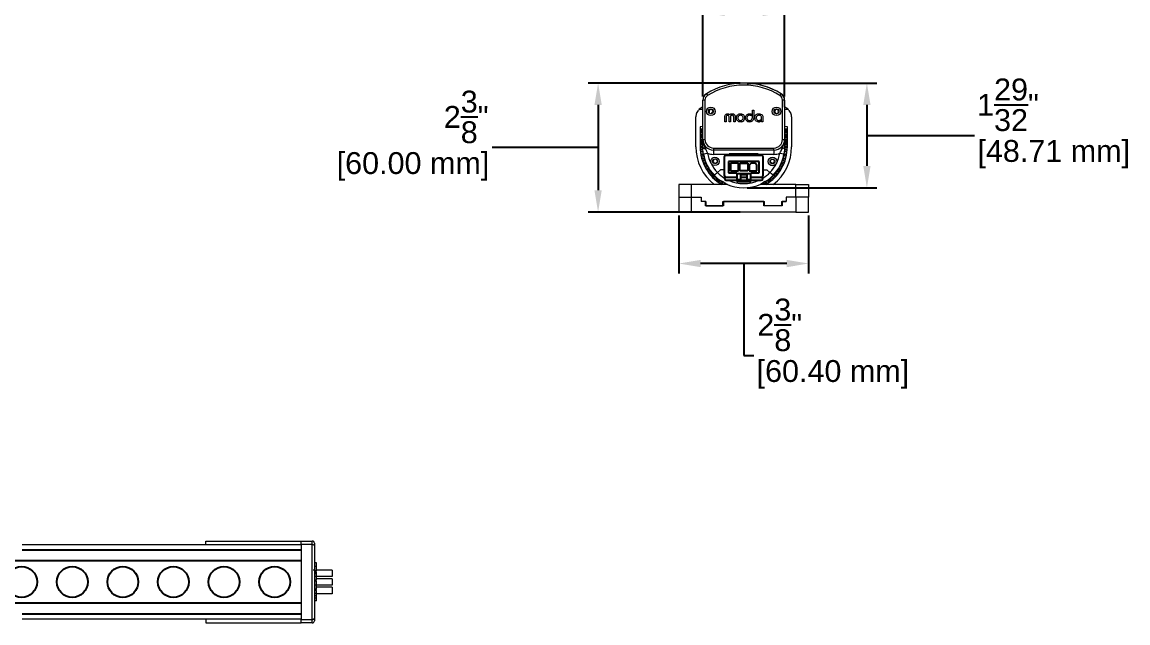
# Model space of a CAD drawing. Header units: inches. Extents: x 0 to 60, y -9.1 to 13.3.
# Drawn here: x 39.79 to 60.03, y -8.7 to 2.29 of the extents above; entities that cross this region are included whole.
import ezdxf

# ---------------------------------------------------------------- set-up
doc = ezdxf.new("R2010")
doc.units = ezdxf.units.IN
doc.header["$MEASUREMENT"] = 0
doc.layers.add('Dim', color=1, linetype='Continuous', lineweight=25)
doc.layers.add('轮廓线层', color=7, linetype='Continuous', lineweight=25)
doc.layers.add('MCG', color=7, linetype='Continuous')
doc.styles.get("Standard").update_dxf_attribs({"font": 'Arial.ttf'})
doc.dimstyles.new('.1 DIM', dxfattribs={"dimscale": 0, "dimtxt": 0.4, "dimasz": 0.4, "dimexe": 0.18, "dimexo": 0.0625, "dimgap": 0.09, "dimtad": 0, "dimtih": 1, "dimtoh": 1, "dimdec": 5, "dimzin": 0, "dimdsep": 46, "dimlunit": 4, "dimtxsty": 'Standard', "dimcen": 0.09, "dimadec": 0, "dimazin": 0, "dimtfac": 1, "dimtdec": 5, "dimtofl": 0, "dimtmove": 0, "dimatfit": 3, "dimfxl": 1, "dimtolj": 1, "dimtzin": 0, "dimarcsym": 0})

# ---------------------------------------------------------------- blocks, each defined once
blk = doc.blocks.new('*D36')
at = {"layer": 'Defpoints', "color": 0, "transparency": 16777216}
for p in [(52.253, 2.47), (52.253, 0.866), (53.75, 0.866)]:
    blk.add_point(p, dxfattribs=at)
at = {"layer": 'Dim', "color": 0, "lineweight": -2, "transparency": 16777216}
for p, q in [((53.001, 2.47), (52.977, 4.824)), ((52.977, 4.824), (53.157, 4.824)), ((52.253, 0.929), (52.253, 2.65)), ((53.75, 0.929), (53.75, 2.65)), ((53.35, 2.47), (52.653, 2.47))]:
    blk.add_line(p, q, dxfattribs=at)
at = {"layer": 'Dim', "color": 0, "transparency": 16777216}
for points in [[(52.653, 2.537), (52.653, 2.404), (52.253, 2.47)], [(53.35, 2.537), (53.35, 2.404), (53.75, 2.47)]]:
    blk.add_solid(points, dxfattribs=at)
at = {"layer": 'Dim', "color": 0, "transparency": 16777216, "char_height": 0.4, "attachment_point": 5}
for s, insert in [('\\A1;1{\\H1x;\\S1/2;}"', (53.61, 5.38)), ('\\A1;[38.02 mm]', (54.606, 4.48))]:
    blk.add_mtext(s, dxfattribs=dict(at, insert=insert))
blk = doc.blocks.new('*D37')
at = {"layer": 'Defpoints', "color": 0, "transparency": 16777216}
for p in [(53.001, 1.178), (50.335, -1.184), (53.001, -1.184)]:
    blk.add_point(p, dxfattribs=at)
at = {"layer": 'Dim', "color": 0, "lineweight": -2, "transparency": 16777216}
for p, q in [((52.939, 1.178), (50.155, 1.178)), ((50.335, 0.778), (50.335, -0.784)), ((48.575, -0.003), (48.395, -0.003)), ((50.335, -0.003), (48.575, -0.003)), ((52.938, -1.184), (50.155, -1.184))]:
    blk.add_line(p, q, dxfattribs=at)
at = {"layer": 'Dim', "color": 0, "transparency": 16777216}
for points in [[(50.268, 0.778), (50.402, 0.778), (50.335, 1.178)], [(50.268, -0.784), (50.402, -0.784), (50.335, -1.184)]]:
    blk.add_solid(points, dxfattribs=at)
at = {"layer": 'Dim', "color": 0, "transparency": 16777216, "char_height": 0.4, "attachment_point": 5}
for s, insert in [('\\A1;2{\\H1x;\\S3/8;}"', (47.92, 0.558)), ('\\A1;[60.00 mm]', (46.946, -0.347))]:
    blk.add_mtext(s, dxfattribs=dict(at, insert=insert))
blk = doc.blocks.new('*D38')
at = {"layer": 'Defpoints', "color": 0, "transparency": 16777216}
for p in [(53.001, 1.178), (53.001, -0.74), (55.256, -0.74)]:
    blk.add_point(p, dxfattribs=at)
at = {"layer": 'Dim', "color": 0, "lineweight": -2, "transparency": 16777216}
for p, q in [((53.064, 1.178), (55.436, 1.178)), ((55.256, 0.778), (55.256, -0.34)), ((55.256, 0.219), (57.048, 0.219)), ((57.048, 0.219), (57.228, 0.219)), ((53.064, -0.74), (55.436, -0.74))]:
    blk.add_line(p, q, dxfattribs=at)
at = {"layer": 'Dim', "color": 0, "transparency": 16777216}
for points in [[(55.19, 0.778), (55.323, 0.778), (55.256, 1.178)], [(55.19, -0.34), (55.323, -0.34), (55.256, -0.74)]]:
    blk.add_solid(points, dxfattribs=at)
at = {"layer": 'Dim', "color": 0, "transparency": 16777216, "char_height": 0.4, "attachment_point": 5}
for s, insert in [('\\A1;1{\\H1x;\\S29/32;}"', (57.839, 0.78)), ('\\A1;[48.71 mm]', (58.677, -0.125))]:
    blk.add_mtext(s, dxfattribs=dict(at, insert=insert))
blk = doc.blocks.new('*D39')
at = {"layer": 'Defpoints', "color": 0, "transparency": 16777216}
for p in [(51.812, -1.184), (54.19, -1.184), (51.812, -2.124)]:
    blk.add_point(p, dxfattribs=at)
at = {"layer": 'Dim', "color": 0, "lineweight": -2, "transparency": 16777216}
for p, q in [((51.812, -1.247), (51.812, -2.304)), ((54.19, -1.247), (54.19, -2.304)), ((53.79, -2.124), (52.212, -2.124)), ((53.001, -2.124), (53.005, -3.807)), ((53.005, -3.807), (53.185, -3.807))]:
    blk.add_line(p, q, dxfattribs=at)
at = {"layer": 'Dim', "color": 0, "transparency": 16777216}
for points in [[(52.212, -2.058), (52.212, -2.191), (51.812, -2.124)], [(53.79, -2.058), (53.79, -2.191), (54.19, -2.124)]]:
    blk.add_solid(points, dxfattribs=at)
at = {"layer": 'Dim', "color": 0, "transparency": 16777216, "char_height": 0.4, "attachment_point": 5}
for s, insert in [('\\A1;2{\\H1x;\\S3/8;}"', (53.66, -3.246)), ('\\A1;[60.40 mm]', (54.634, -4.151))]:
    blk.add_mtext(s, dxfattribs=dict(at, insert=insert))

msp = doc.modelspace()

# ---------------------------------------------------------------- linework, layer by layer
at = {"color": 7, "linetype": 'Continuous', "lineweight": 15}
for p, q in [((52.291492, 0.866104), (52.252508, 0.866104)), ((52.252508, 0.145098), (52.252508, 0.866104)), ((52.291492, 0.866104), (52.291492, 0.145098)), ((52.316606, 0.981788), (52.337276, 0.948735)), ((53.685388, 0.981788), (53.664717, 0.948735)), ((53.710501, 0.145098), (53.710501, 0.866104)), ((53.749485, 0.866104), (53.710501, 0.866104)), ((53.749485, 0.866104), (53.749485, 0.145098)), ((53.749537, 0.733704), (53.749537, 0.866104)), ((52.13953, 0.619775), (52.1727, 0.677227)), ((52.186812, 0.696718), (52.252508, 0.696718)), ((52.408443, 0.618186), (52.408443, 0.6156)), ((53.158983, 0.679573), (53.184374, 0.679573)), ((53.158983, 0.550063), (53.158983, 0.679573)), ((53.184374, 0.679573), (53.184374, 0.537235)), ((53.59355, 0.618186), (53.59355, 0.6156)), ((53.601416, 0.614909), (53.59355, 0.615609)), ((53.749485, 0.696718), (53.815181, 0.696718)), ((53.829294, 0.677227), (53.862463, 0.619775)), ((52.123862, 0.01277), (52.123862, 0.5613)), ((52.65399, 0.466617), (52.65399, 0.567342)), ((52.679381, 0.466617), (52.65399, 0.466617)), ((52.679381, 0.553589), (52.679381, 0.466617)), ((52.732983, 0.466617), (52.732983, 0.555396)), ((52.758374, 0.466617), (52.732983, 0.466617)), ((52.758374, 0.55716), (52.758374, 0.466617)), ((52.817619, 0.466617), (52.817619, 0.55716)), ((52.84301, 0.466617), (52.817619, 0.466617)), ((52.84301, 0.567342), (52.84301, 0.466617)), ((53.14836, 0.605076), (53.14836, 0.574836)), ((53.317632, 0.512461), (53.317632, 0.478872)), ((53.328255, 0.466617), (53.328255, 0.549401)), ((53.353646, 0.466617), (53.328255, 0.466617)), ((53.353646, 0.549005), (53.353646, 0.466617)), ((53.878131, 0.5613), (53.878131, 0.01277)), ((52.252508, 0.382175), (52.201829, 0.375504)), ((52.201829, 0.375504), (52.201829, 0.01277)), ((52.201829, 0.340227), (52.252508, 0.340227)), ((52.201829, 0.314894), (52.252508, 0.314894)), ((52.252508, 0.291504), (52.201829, 0.291504)), ((52.252508, 0.266171), (52.201829, 0.266171)), ((52.201829, 0.242768), (52.252508, 0.242768)), ((52.201829, 0.217435), (52.252508, 0.217435)), ((53.800164, 0.375504), (53.749485, 0.382175)), ((53.749485, 0.340227), (53.800164, 0.340227)), ((53.749485, 0.314894), (53.800164, 0.314894)), ((53.800164, 0.291504), (53.749485, 0.291504)), ((53.800164, 0.266171), (53.749485, 0.266171)), ((53.749485, 0.242768), (53.800164, 0.242768)), ((53.749485, 0.217435), (53.800164, 0.217435)), ((53.800164, 0.01277), (53.800164, 0.375504)), ((52.252508, 0.194044), (52.201829, 0.194044)), ((52.252508, 0.168711), (52.201829, 0.168711)), ((52.201829, 0.145308), (52.252508, 0.145308)), ((52.201829, 0.119975), (52.252508, 0.119975)), ((52.252508, 0.096585), (52.201829, 0.096585)), ((52.252508, 0.071252), (52.201829, 0.071252)), ((52.252508, 0.049804), (52.201829, 0.049804)), ((52.201915, 0.024471), (52.252508, 0.024471)), ((52.252934, 0.001068), (52.201915, 0.001068)), ((52.252508, 0.145098), (52.291492, 0.145098)), ((52.252508, 0.008871), (52.252508, 0.072139)), ((53.710501, 0.145098), (53.749485, 0.145098)), ((53.800078, 0.001068), (53.749211, 0.001068)), ((53.800164, 0.194044), (53.749485, 0.194044)), ((53.800164, 0.168711), (53.749485, 0.168711)), ((53.749485, 0.145308), (53.800164, 0.145308)), ((53.749485, 0.119975), (53.800164, 0.119975)), ((53.800164, 0.096585), (53.749485, 0.096585)), ((53.749485, 0.072139), (53.749485, 0.008871)), ((53.800164, 0.071252), (53.749485, 0.071252)), ((53.800164, 0.049804), (53.749485, 0.049804)), ((53.749485, 0.024471), (53.800078, 0.024471)), ((52.202688, -0.024265), (52.254315, -0.024265)), ((52.255609, -0.048008), (52.204684, -0.054713)), ((52.245879, -0.074841), (52.207224, -0.07993)), ((52.210279, -0.103133), (52.248933, -0.098044)), ((52.214352, -0.128148), (52.253045, -0.123054)), ((52.268527, -0.145154), (52.220304, -0.158075)), ((52.263774, -0.172654), (52.226114, -0.182745)), ((52.232172, -0.20535), (52.269831, -0.19526)), ((52.245879, -0.074841), (52.257067, -0.073368)), ((52.260344, -0.096541), (52.248933, -0.098044)), ((52.253045, -0.123054), (52.26397, -0.121616)), ((52.263557, -0.11926), (52.340374, -0.105913)), ((52.263774, -0.172654), (52.274164, -0.16987)), ((52.280107, -0.192506), (52.269831, -0.19526)), ((52.447427, -0.010837), (53.554566, -0.010837)), ((52.447427, -0.010837), (52.447427, -0.049821)), ((53.554566, -0.049821), (52.447427, -0.049821)), ((52.447427, -0.049821), (52.447427, -0.127788)), ((52.733958, -0.127788), (52.447427, -0.127788)), ((53.307019, -0.141433), (52.694974, -0.141433)), ((53.268035, -0.116093), (52.733958, -0.116093)), ((52.733958, -0.116093), (52.733958, -0.127788)), ((52.733958, -0.127788), (52.733958, -0.133636)), ((52.737856, -0.129738), (52.733958, -0.133636)), ((52.733958, -0.133636), (52.733958, -0.141433)), ((52.846578, -0.133636), (52.733958, -0.133636)), ((52.737856, -0.129738), (52.842679, -0.129738)), ((52.741755, -0.129738), (52.741755, -0.127788)), ((52.75345, -0.127788), (52.741755, -0.127788)), ((52.75345, -0.127788), (52.75345, -0.116093)), ((53.248544, -0.127788), (52.75345, -0.127788)), ((52.846578, -0.133636), (52.842679, -0.129738)), ((52.846578, -0.133636), (52.846578, -0.141433)), ((52.896644, -0.133636), (52.896644, -0.141433)), ((52.900542, -0.129738), (53.101451, -0.129738)), ((53.10535, -0.141433), (53.10535, -0.133636)), ((53.155416, -0.133636), (53.159314, -0.129738)), ((53.155416, -0.133636), (53.155416, -0.141433)), ((53.179239, -0.133636), (53.155416, -0.133636)), ((53.159314, -0.129738), (53.175341, -0.129738)), ((53.179239, -0.133636), (53.175341, -0.129738)), ((53.175341, -0.129738), (53.182668, -0.129738)), ((53.179239, -0.133636), (53.179239, -0.141433)), ((53.180356, -0.133636), (53.179239, -0.133636)), ((53.180356, -0.133636), (53.182668, -0.129738)), ((53.180356, -0.133636), (53.180356, -0.141433)), ((53.242053, -0.133636), (53.180356, -0.133636)), ((53.182668, -0.129738), (53.244364, -0.129738)), ((53.242053, -0.133636), (53.244364, -0.129738)), ((53.268035, -0.133636), (53.242053, -0.133636)), ((53.242053, -0.133636), (53.242053, -0.141433)), ((53.244364, -0.129738), (53.264137, -0.129738)), ((53.248544, -0.127788), (53.248544, -0.116093)), ((53.260239, -0.127788), (53.248544, -0.127788)), ((53.260239, -0.127788), (53.260239, -0.129738)), ((53.268035, -0.133636), (53.264137, -0.129738)), ((53.268035, -0.127788), (53.268035, -0.116093)), ((53.554566, -0.127788), (53.268035, -0.127788)), ((53.268035, -0.127788), (53.268035, -0.133636)), ((53.268035, -0.133636), (53.268035, -0.141433)), ((53.554566, -0.049821), (53.554566, -0.010837)), ((53.554566, -0.049821), (53.554566, -0.127788)), ((53.66162, -0.105913), (53.738436, -0.11926)), ((53.732162, -0.19526), (53.721886, -0.192506)), ((53.72783, -0.16987), (53.738219, -0.172654)), ((53.732162, -0.19526), (53.769822, -0.20535)), ((53.781689, -0.158075), (53.733466, -0.145154)), ((53.738023, -0.121616), (53.748948, -0.123054)), ((53.775879, -0.182745), (53.738219, -0.172654)), ((53.75306, -0.098044), (53.741208, -0.096483)), ((53.744034, -0.073251), (53.756115, -0.074841)), ((53.79731, -0.054713), (53.747094, -0.048102)), ((53.748323, -0.024265), (53.799305, -0.024265)), ((53.748948, -0.123054), (53.787642, -0.128148)), ((53.75306, -0.098044), (53.791715, -0.103133)), ((53.794769, -0.07993), (53.756115, -0.074841)), ((52.239475, -0.22962), (52.277173, -0.219519)), ((52.294953, -0.239597), (52.249283, -0.258514)), ((52.294284, -0.267295), (52.258264, -0.282215)), ((52.267219, -0.303836), (52.30324, -0.288916)), ((52.277173, -0.219519), (52.287338, -0.216796)), ((52.277628, -0.326945), (52.313685, -0.31201)), ((52.333527, -0.32983), (52.291124, -0.354312)), ((52.294284, -0.267295), (52.303772, -0.263365)), ((52.336886, -0.357143), (52.303121, -0.376637)), ((52.312624, -0.285029), (52.30324, -0.288916)), ((52.313685, -0.31201), (52.322968, -0.308165)), ((52.314822, -0.396905), (52.348587, -0.377411)), ((52.328158, -0.418457), (52.361957, -0.398944)), ((52.336886, -0.357143), (52.345379, -0.352239)), ((52.356989, -0.37256), (52.348587, -0.377411)), ((52.361957, -0.398944), (52.370272, -0.394143)), ((52.511742, -0.23013), (52.511234, -0.230424)), ((52.511234, -0.272591), (52.515119, -0.274834)), ((53.486116, -0.275272), (53.49076, -0.272591)), ((53.631722, -0.394143), (53.640036, -0.398944)), ((53.640036, -0.398944), (53.673835, -0.418457)), ((53.653406, -0.377411), (53.645004, -0.37256)), ((53.653406, -0.377411), (53.687171, -0.396905)), ((53.656614, -0.352239), (53.665108, -0.357143)), ((53.698872, -0.376637), (53.665108, -0.357143)), ((53.71087, -0.354312), (53.668467, -0.32983)), ((53.679025, -0.308165), (53.688308, -0.31201)), ((53.688308, -0.31201), (53.724365, -0.326945)), ((53.698754, -0.288916), (53.68937, -0.285029)), ((53.698221, -0.263365), (53.707709, -0.267295)), ((53.698754, -0.288916), (53.734774, -0.303836)), ((53.75271, -0.258514), (53.707041, -0.239597)), ((53.74373, -0.282215), (53.707709, -0.267295)), ((53.714656, -0.216796), (53.72482, -0.219519)), ((53.72482, -0.219519), (53.762518, -0.22962)), ((52.383607, -0.414289), (52.34511, -0.443828)), ((52.390851, -0.440663), (52.359919, -0.464397)), ((52.374166, -0.482964), (52.405097, -0.459229)), ((52.390201, -0.502591), (52.421164, -0.478833)), ((52.390851, -0.440663), (52.398291, -0.434953)), ((52.412461, -0.453579), (52.405097, -0.459229)), ((52.444347, -0.491505), (52.41032, -0.525532)), ((52.421164, -0.478833), (52.428454, -0.473239)), ((52.455255, -0.516423), (52.427686, -0.543992)), ((52.444235, -0.56054), (52.471803, -0.532972)), ((52.455255, -0.516423), (52.461611, -0.510068)), ((52.462694, -0.577907), (52.490291, -0.55031)), ((52.478098, -0.526677), (52.471804, -0.532972)), ((52.514713, -0.560131), (52.485636, -0.598026)), ((52.490291, -0.55031), (52.496529, -0.544073)), ((52.528998, -0.58313), (52.505263, -0.614061)), ((52.576074, -0.411413), (52.520093, -0.458387)), ((52.576074, -0.411413), (52.520093, -0.458387)), ((52.52383, -0.628308), (52.547564, -0.597376)), ((52.528998, -0.58313), (52.53426, -0.576271)), ((52.552782, -0.590577), (52.547564, -0.597376)), ((52.562429, -0.597671), (52.562429, -0.598037)), ((52.568157, -0.612153), (52.573333, -0.605408)), ((52.650143, -0.411413), (52.576074, -0.411413)), ((53.351851, -0.411413), (53.42592, -0.411413)), ((53.351851, -0.411413), (53.42592, -0.411413)), ((53.42592, -0.411413), (53.4819, -0.458387)), ((53.42592, -0.411413), (53.4819, -0.458387)), ((53.42866, -0.605408), (53.433836, -0.612153)), ((53.439564, -0.598086), (53.439564, -0.597671)), ((53.454429, -0.597376), (53.449212, -0.590577)), ((53.454429, -0.597376), (53.478163, -0.628308)), ((53.467733, -0.576271), (53.472996, -0.58313)), ((53.49673, -0.614061), (53.472996, -0.58313)), ((53.516358, -0.598026), (53.48728, -0.560131)), ((53.505464, -0.544073), (53.511702, -0.55031)), ((53.511702, -0.55031), (53.539299, -0.577907)), ((53.53019, -0.532972), (53.523895, -0.526677)), ((53.53019, -0.532972), (53.557759, -0.56054)), ((53.540382, -0.510068), (53.546738, -0.516423)), ((53.574307, -0.543992), (53.546738, -0.516423)), ((53.591674, -0.525532), (53.557646, -0.491505)), ((53.573539, -0.473239), (53.580829, -0.478833)), ((53.580829, -0.478833), (53.611792, -0.502591)), ((53.596896, -0.459229), (53.589533, -0.453579)), ((53.596896, -0.459229), (53.627827, -0.482964)), ((53.603703, -0.434953), (53.611143, -0.440663)), ((53.642074, -0.464397), (53.611143, -0.440663)), ((53.656883, -0.443828), (53.618386, -0.414289)), ((51.811992, -0.677427), (51.811992, -0.911146)), ((52.045894, -0.677427), (51.811992, -0.677427)), ((52.045894, -0.911146), (52.045894, -0.677427)), ((52.702283, -0.677427), (52.045894, -0.677427)), ((52.221321, -0.677243), (52.221321, -0.677427)), ((52.701861, -0.677243), (52.221321, -0.677243)), ((52.544399, -0.643116), (52.568157, -0.612153)), ((52.59353, -0.618914), (52.569769, -0.660069)), ((52.610816, -0.63964), (52.591322, -0.673405)), ((52.610816, -0.63964), (52.615001, -0.632391)), ((52.616129, -0.677243), (52.631084, -0.651341)), ((52.635259, -0.644108), (52.631084, -0.651341)), ((52.645381, -0.677243), (52.653429, -0.663304)), ((52.653429, -0.663304), (52.657569, -0.656134)), ((52.679355, -0.666967), (52.675098, -0.677243)), ((53.956099, -0.677427), (53.29971, -0.677427)), ((53.780672, -0.677243), (53.300132, -0.677243)), ((53.326895, -0.677243), (53.322622, -0.666926)), ((53.344383, -0.656062), (53.348564, -0.663304)), ((53.348564, -0.663304), (53.356612, -0.677243)), ((53.37091, -0.651341), (53.366687, -0.644027)), ((53.37091, -0.651341), (53.385864, -0.677243)), ((53.386956, -0.632329), (53.391177, -0.63964)), ((53.410671, -0.673405), (53.391177, -0.63964)), ((53.432224, -0.660069), (53.408469, -0.618923)), ((53.433836, -0.612153), (53.457595, -0.643116)), ((53.780672, -0.677243), (53.780672, -0.677427)), ((53.956099, -0.677427), (54.190002, -0.677427)), ((53.956099, -0.911146), (53.956099, -0.677427)), ((54.190002, -0.677427), (54.190002, -0.911146)), ((51.811992, -0.911146), (52.045894, -0.911146)), ((51.811992, -0.911146), (51.811992, -1.184032)), ((52.045894, -0.911146), (52.221321, -0.911146)), ((52.045894, -1.184032), (52.045894, -0.911146)), ((52.221321, -0.911146), (52.221321, -0.989113)), ((52.309035, -0.989113), (52.221321, -0.989113)), ((52.299289, -0.989113), (52.221321, -0.989113)), ((52.299289, -1.067081), (52.299289, -0.989113)), ((52.309035, -0.993969), (52.299289, -0.993969)), ((52.309035, -0.989113), (52.309035, -1.067081)), ((52.620905, -0.989113), (53.381088, -0.989113)), ((52.620905, -1.067081), (52.620905, -0.989113)), ((53.371342, -0.989113), (52.630651, -0.989113)), ((52.630651, -0.989113), (52.630651, -1.067081)), ((53.371342, -1.067081), (53.371342, -0.989113)), ((53.381088, -1.067081), (53.381088, -0.989113)), ((53.692959, -0.989113), (53.780672, -0.989113)), ((53.692959, -0.989113), (53.692959, -1.067081)), ((53.702705, -0.993969), (53.692959, -0.993969)), ((53.702705, -0.989113), (53.702705, -1.067081)), ((53.780672, -0.989113), (53.702705, -0.989113)), ((53.780672, -0.911146), (53.780672, -0.989113)), ((53.956099, -0.911146), (53.780672, -0.911146)), ((54.190002, -0.911146), (53.956099, -0.911146)), ((53.956099, -0.911146), (53.956099, -1.184032)), ((54.190002, -1.184032), (54.190002, -0.911146)), ((51.811992, -1.184032), (52.045894, -1.184032)), ((53.956099, -1.184032), (52.045894, -1.184032)), ((52.630651, -1.067081), (52.299289, -1.067081)), ((52.309035, -1.067081), (52.620905, -1.067081)), ((53.702705, -1.067081), (53.371342, -1.067081)), ((53.692959, -1.067081), (53.381088, -1.067081)), ((53.956099, -1.184032), (54.190002, -1.184032)), ((39.789797, -7.266979), (44.896124, -7.266979)), ((43.153549, -7.266979), (43.153549, -7.200706)), ((43.153549, -7.200706), (44.896124, -7.200706)), ((44.896124, -7.200706), (45.102738, -7.200706)), ((44.896124, -7.264804), (44.896124, -7.200706)), ((45.102738, -7.264804), (44.896124, -7.264804)), ((44.896124, -7.264804), (44.896124, -8.633586)), ((45.102738, -7.264804), (45.102738, -7.200706)), ((45.102738, -8.633586), (45.102738, -7.264804)), ((45.141722, -7.23969), (45.141722, -7.285474)), ((45.141722, -7.285474), (45.141722, -8.612916)), ((44.896124, -7.364438), (39.789797, -7.364438)), ((39.789797, -7.36446), (44.896124, -7.36446)), ((45.180706, -7.596545), (45.141722, -7.596545)), ((45.180706, -7.669588), (45.141722, -7.669588)), ((45.141722, -7.734784), (45.120394, -7.734784)), ((45.180706, -7.746069), (45.141722, -7.746069)), ((45.180706, -7.765817), (45.141722, -7.765817)), ((45.180706, -7.791208), (45.141722, -7.791208)), ((45.180706, -7.801831), (45.141722, -7.801831)), ((45.180706, -7.848646), (45.141722, -7.848646)), ((45.463338, -7.734784), (45.180706, -7.734784)), ((45.180706, -7.791208), (45.180706, -7.765817)), ((45.180706, -7.792784), (45.180706, -7.791208)), ((45.463338, -7.851735), (45.180706, -7.851735)), ((45.463338, -7.890719), (45.180706, -7.890719)), ((45.463338, -7.734784), (45.463338, -7.851735)), ((45.463338, -7.890719), (45.463338, -8.00767)), ((45.180706, -7.91534), (45.141722, -7.91534)), ((45.180706, -7.932268), (45.141722, -7.932268)), ((45.180706, -8.008792), (45.141722, -8.008792)), ((45.180706, -8.083951), (45.141722, -8.083951)), ((45.180706, -8.084612), (45.141722, -8.084612)), ((45.463338, -8.00767), (45.180706, -8.00767)), ((45.463338, -8.046654), (45.180706, -8.046654)), ((45.463338, -8.046654), (45.463338, -8.163605)), ((45.180706, -8.107182), (45.141722, -8.107182)), ((45.180706, -8.159374), (45.141722, -8.159374)), ((45.180706, -8.204469), (45.141722, -8.204469)), ((45.180706, -8.243304), (45.141722, -8.243304)), ((45.180706, -8.296202), (45.141722, -8.296202)), ((45.463338, -8.163605), (45.180706, -8.163605)), ((39.789797, -8.53393), (44.896124, -8.53393)), ((39.789797, -8.533951), (44.896124, -8.533951)), ((44.896124, -8.631411), (39.789797, -8.631411)), ((43.153549, -8.631411), (43.153549, -8.697683)), ((43.153549, -8.697683), (44.896124, -8.697683)), ((44.896124, -8.633586), (45.102738, -8.633586)), ((44.896124, -8.697683), (44.896124, -8.633586)), ((45.102738, -8.697683), (44.896124, -8.697683)), ((45.102738, -8.697683), (45.102738, -8.633586)), ((45.141722, -8.612916), (45.141722, -8.658699))]:
    msp.add_line(p, q, dxfattribs=at)
at = {"color": 8, "linetype": 'Continuous', "lineweight": 15}
for p, q in [((52.75345, -0.127788), (52.75345, -0.129738)), ((53.10535, -0.133636), (52.896644, -0.133636)), ((53.248544, -0.129738), (53.248544, -0.127788)), ((39.789797, -7.353961), (44.896124, -7.353961)), ((39.789797, -7.370611), (44.896124, -7.370611)), ((39.789797, -8.527778), (44.896124, -8.527778)), ((44.896124, -8.544428), (39.789797, -8.544428))]:
    msp.add_line(p, q, dxfattribs=at)
at = {"color": 7, "linetype": 'Continuous', "lineweight": 15, "flags": 128}
for points in [[(52.400629, 0.614909), (52.383499, 0.618322), (52.369705, 0.627307)], [(52.252508, 0.008871), (52.253341, 0.003266), (52.255821, -0.00222), (52.259896, -0.007468), (52.265479, -0.012368), (52.272449, -0.016814), (52.28066, -0.020712), (52.289934, -0.023977), (52.300074, -0.026541)], [(53.749485, 0.008871), (53.748652, 0.003266), (53.746172, -0.00222), (53.742097, -0.007468), (53.736515, -0.012368), (53.729544, -0.016814), (53.721334, -0.020712), (53.712059, -0.023977), (53.701919, -0.026541)], [(52.511083, -0.230509), (52.516381, -0.239907), (52.519174, -0.249637)], [(45.102738, -7.264804), (45.110343, -7.265201), (45.117657, -7.266377), (45.124396, -7.268287), (45.130304, -7.270858), (45.135152, -7.27399), (45.138754, -7.277564), (45.140973, -7.281441), (45.141722, -7.285474)], [(45.102738, -8.633586), (45.110343, -8.633189), (45.117657, -8.632012), (45.124396, -8.630102), (45.130304, -8.627532), (45.135152, -8.624399), (45.138754, -8.620826), (45.140973, -8.616948), (45.141722, -8.612916)]]:
    msp.add_lwpolyline(points, dxfattribs=at)
at = {"color": 7, "linetype": 'Continuous', "lineweight": 15}
for centre, radius in [((52.400603, 0.65974), 0.077968), ((52.400603, 0.65974), 0.044831), ((53.60139, 0.65974), 0.077968), ((53.60139, 0.65974), 0.044831), ((52.474716, -0.255406), 0.077968), ((53.527083, -0.257063), 0.077968), ((52.474716, -0.255406), 0.044831), ((53.527083, -0.257063), 0.044831)]:
    msp.add_circle(centre, radius, dxfattribs=at)
for centre, radius, start, end in [((53.000997, -0.112584), 1.290752, 57.9792249, 122.0207751), ((53.000997, -0.112584), 1.251768, 57.9792249, 122.0207751), ((53.001048, -0.112584), 1.290752, 57.9792249, 89.992324), ((52.388951, 0.866104), 0.136443, 122.0207751, 180), ((52.388951, 0.866104), 0.097459, 122.0207751, 180), ((53.613042, 0.866104), 0.097459, 0, 57.9792249), ((53.613042, 0.866104), 0.136443, 0, 57.9792249), ((53.613093, 0.866104), 0.136443, 0, 57.9792249), ((52.240813, 0.5613), 0.116951, 150, 180), ((52.273983, 0.618751), 0.116951, 138.1896851, 150), ((52.273983, 0.618751), 0.116951, 100.5548266, 138.1896851), ((52.400647, 0.660713), 0.035085, 294.6243184, 212.7185674), ((52.361288, 0.635427), 0.011695, 316.0258407, 32.7185674), ((52.420138, 0.618186), 0.011695, 114.6243184, 180), ((53.601347, 0.660713), 0.035085, 327.2814326, 245.3756816), ((53.581855, 0.618186), 0.011695, 0, 65.3756816), ((53.640705, 0.635427), 0.011695, 147.2814326, 224.3230092), ((53.728011, 0.618751), 0.116951, 41.8103149, 79.3937259), ((53.728011, 0.618751), 0.116951, 30, 41.8103149), ((53.76118, 0.5613), 0.116951, 0, 30), ((53.000997, 0.01277), 0.877135, 180, 232.094869), ((53.000997, 0.01277), 0.799167, 179.1610471, 180), ((53.000997, 0.01277), 0.799167, 180, 239.7021673), ((52.447427, 0.145098), 0.194919, 180, 270), ((52.447427, 0.145098), 0.155935, 180, 270), ((53.000997, 0.01277), 0.799167, 300.2978327, 0), ((53.000997, 0.01277), 0.877135, 308.1249116, 0), ((53.554566, 0.145098), 0.155935, 270, 0), ((53.554566, 0.145098), 0.194919, 270, 0), ((53.000997, 0.01277), 0.799167, 0, 0.8389529), ((53.000997, 0.008871), 0.748488, 189.8568376, 223.7398754), ((52.447427, 0.145098), 0.272886, 246.9022824, 270), ((53.000997, 0.008871), 0.670521, 189.8568376, 224.1754757), ((52.75345, -0.127788), 0.011695, 90, 180), ((52.900542, -0.133636), 0.003898, 90, 180), ((53.101451, -0.133636), 0.003898, 0, 90), ((53.248544, -0.127788), 0.011695, 0, 90), ((53.000997, 0.008871), 0.670521, 315.8245243, 350.1431624), ((53.000997, 0.008871), 0.748488, 316.2601246, 350.1431624), ((53.554566, 0.145098), 0.272886, 270, 293.0977176), ((52.474716, -0.251508), 0.035085, 40.4756817, 319.5243183), ((52.507335, -0.223672), 0.007797, 220.4756817, 300), ((52.507335, -0.279344), 0.007797, 60, 139.5243183), ((53.527329, -0.255406), 0.044831, 172.6069452, 205.6480866), ((53.494658, -0.279344), 0.007797, 40.4756817, 120), ((53.494658, -0.223672), 0.007797, 241.5778363, 319.5243183), ((53.527278, -0.251508), 0.035085, 220.4756817, 139.5243183), ((53.000997, 0.008871), 0.748488, 223.7398793, 235.27832), ((53.000997, 0.008871), 0.748488, 304.7216896, 316.2601258), ((53.000997, 0.008871), 0.748488, 245.1658803, 294.8341284), ((45.102738, -7.23969), 0.038984, 0, 90), ((45.102738, -8.658699), 0.038984, 270, 0)]:
    msp.add_arc(centre, radius, start, end, dxfattribs=at)
at = {"color": 8, "linetype": 'Continuous', "lineweight": 15}
for start, end in [(224.17548, 238.4344607), (245.6466752, 294.3533248), (301.5666825, 315.8245257)]:
    msp.add_arc((53.000997, 0.008871), 0.670521, start, end, dxfattribs=at)
at = {"color": 7, "linetype": 'Continuous', "lineweight": 15}
for points, knots in [([(52.65399, 0.567342), (52.655136, 0.574805), (52.657427, 0.58972), (52.67182, 0.605988), (52.689209, 0.61488), (52.700991, 0.61572), (52.706887, 0.61614)], [0, 0, 0, 0, 0.279571492, 0.558819679, 0.779232897, 1, 1, 1, 1]), ([(52.706887, 0.61614), (52.711245, 0.615666), (52.719959, 0.614718), (52.734254, 0.607535), (52.741374, 0.598728), (52.745723, 0.59335)], [0, 0, 0, 0, 0.28033845, 0.56050936, 1, 1, 1, 1]), ([(52.745723, 0.59335), (52.748799, 0.597193), (52.754956, 0.604884), (52.770399, 0.614124), (52.78308, 0.615376), (52.790818, 0.61614)], [0, 0, 0, 0, 0.280170797, 0.56078856, 1, 1, 1, 1]), ([(52.790818, 0.61614), (52.7982, 0.615227), (52.812972, 0.613401), (52.829991, 0.600764), (52.841022, 0.584787), (52.842347, 0.573155), (52.84301, 0.567342)], [0, 0, 0, 0, 0.27967432, 0.55958837, 0.77994821, 1, 1, 1, 1]), ([(52.866241, 0.541731), (52.867778, 0.552638), (52.870857, 0.574469), (52.89136, 0.598394), (52.915688, 0.613195), (52.932832, 0.615159), (52.941399, 0.61614)], [0, 0, 0, 0, 0.279364565, 0.559207912, 0.779725608, 1, 1, 1, 1]), ([(52.941399, 0.61614), (52.95252, 0.614655), (52.974736, 0.611688), (53.000487, 0.59252), (53.015795, 0.567521), (53.017214, 0.54995), (53.017924, 0.541158)], [0, 0, 0, 0, 0.280090957, 0.559494041, 0.779597332, 1, 1, 1, 1]), ([(53.034851, 0.537367), (53.035701, 0.548092), (53.0374, 0.569515), (53.05398, 0.595334), (53.076549, 0.612051), (53.093219, 0.614778), (53.101546, 0.61614)], [0, 0, 0, 0, 0.280305934, 0.559953385, 0.780180384, 1, 1, 1, 1]), ([(53.101546, 0.61614), (53.110783, 0.615963), (53.127251, 0.615647), (53.14192, 0.608301), (53.14836, 0.605076)], [0, 0, 0, 0, 0.560959194, 1, 1, 1, 1]), ([(53.204123, 0.541158), (53.20527, 0.552464), (53.207559, 0.575027), (53.227757, 0.600903), (53.253995, 0.61445), (53.271726, 0.615577), (53.280603, 0.61614)], [0, 0, 0, 0, 0.280098042, 0.558971544, 0.779207968, 1, 1, 1, 1]), ([(53.280603, 0.61614), (53.291032, 0.615267), (53.311847, 0.613524), (53.337014, 0.596954), (53.351282, 0.573527), (53.352858, 0.557182), (53.353646, 0.549005)], [0, 0, 0, 0, 0.280348024, 0.559591007, 0.779648291, 1, 1, 1, 1]), ([(52.706358, 0.587928), (52.703249, 0.587712), (52.697045, 0.587279), (52.688095, 0.583442), (52.680437, 0.571605), (52.679817, 0.561024), (52.679381, 0.553589)], [0, 0, 0, 0, 0.187428815, 0.373955692, 0.560145932, 1, 1, 1, 1]), ([(52.732983, 0.555396), (52.732743, 0.559853), (52.732265, 0.568745), (52.726659, 0.580294), (52.7169, 0.587149), (52.709877, 0.587668), (52.706358, 0.587928)], [0, 0, 0, 0, 0.28101143, 0.560800007, 0.77993644, 1, 1, 1, 1]), ([(52.789319, 0.587928), (52.784625, 0.587716), (52.775292, 0.587293), (52.764379, 0.579069), (52.759179, 0.568096), (52.758642, 0.560806), (52.758374, 0.55716)], [0, 0, 0, 0, 0.280686699, 0.558187234, 0.779035155, 1, 1, 1, 1]), ([(52.817619, 0.55716), (52.817161, 0.561534), (52.816247, 0.570277), (52.809894, 0.58138), (52.799687, 0.587124), (52.792781, 0.58766), (52.789319, 0.587928)], [0, 0, 0, 0, 0.280227359, 0.560075778, 0.779418624, 1, 1, 1, 1]), ([(52.865579, 0.540453), (52.86577, 0.540658), (52.866111, 0.541025), (52.866201, 0.541515), (52.866241, 0.541731)], [0, 0, 0, 0, 0.558839804, 1, 1, 1, 1]), ([(52.946777, 0.463796), (52.935105, 0.464924), (52.911783, 0.467179), (52.884709, 0.487138), (52.868632, 0.513054), (52.866597, 0.531317), (52.865579, 0.540453)], [0, 0, 0, 0, 0.279968464, 0.559390147, 0.779594927, 1, 1, 1, 1]), ([(52.941928, 0.587928), (52.934999, 0.587273), (52.921157, 0.585965), (52.905094, 0.57401), (52.895916, 0.558477), (52.8945, 0.547698), (52.893791, 0.542304)], [0, 0, 0, 0, 0.280105335, 0.559533939, 0.77962321, 1, 1, 1, 1]), ([(52.893791, 0.542304), (52.894538, 0.534871), (52.89603, 0.520026), (52.907793, 0.501663), (52.925525, 0.492897), (52.937244, 0.492305), (52.943118, 0.492008)], [0, 0, 0, 0, 0.280184076, 0.559527866, 0.779207778, 1, 1, 1, 1]), ([(52.989712, 0.543406), (52.988763, 0.550222), (52.986869, 0.563839), (52.973844, 0.578754), (52.958013, 0.586841), (52.947293, 0.587566), (52.941928, 0.587928)], [0, 0, 0, 0, 0.279871227, 0.559105095, 0.779353053, 1, 1, 1, 1]), ([(52.943118, 0.492008), (52.950576, 0.492599), (52.965427, 0.493775), (52.982138, 0.50794), (52.988966, 0.52599), (52.989463, 0.537595), (52.989712, 0.543406)], [0, 0, 0, 0, 0.280306406, 0.558161403, 0.778734856, 1, 1, 1, 1]), ([(53.017924, 0.541158), (53.016556, 0.530322), (53.013823, 0.508659), (52.995745, 0.483351), (52.972361, 0.467001), (52.955306, 0.464864), (52.946777, 0.463796)], [0, 0, 0, 0, 0.279943138, 0.559648558, 0.779783688, 1, 1, 1, 1]), ([(53.108819, 0.463796), (53.097981, 0.465029), (53.076334, 0.467491), (53.05218, 0.487567), (53.038631, 0.512139), (53.036111, 0.528956), (53.034851, 0.537367)], [0, 0, 0, 0, 0.279816521, 0.558878217, 0.779376242, 1, 1, 1, 1]), ([(53.104102, 0.587928), (53.097568, 0.586632), (53.084506, 0.584041), (53.069622, 0.572078), (53.061289, 0.556784), (53.060591, 0.546342), (53.060242, 0.541114)], [0, 0, 0, 0, 0.27997442, 0.559606318, 0.779524936, 1, 1, 1, 1]), ([(53.060242, 0.541114), (53.060249, 0.539976), (53.060263, 0.537943), (53.060463, 0.535921), (53.06055, 0.535031)], [0, 0, 0, 0, 0.560017335, 1, 1, 1, 1]), ([(53.06055, 0.535031), (53.061792, 0.528244), (53.064275, 0.514679), (53.078304, 0.500537), (53.094509, 0.493459), (53.105193, 0.492492), (53.110538, 0.492008)], [0, 0, 0, 0, 0.279735621, 0.559056508, 0.779378517, 1, 1, 1, 1]), ([(53.14836, 0.574836), (53.1406, 0.579063), (53.12673, 0.586617), (53.111023, 0.587527), (53.104102, 0.587928)], [0, 0, 0, 0, 0.559450989, 1, 1, 1, 1]), ([(53.184374, 0.537235), (53.182588, 0.526383), (53.179018, 0.504691), (53.159316, 0.480253), (53.134714, 0.465495), (53.117458, 0.464363), (53.108819, 0.463796)], [0, 0, 0, 0, 0.279859743, 0.559404816, 0.779407212, 1, 1, 1, 1]), ([(53.110538, 0.492008), (53.118496, 0.493074), (53.134398, 0.495204), (53.155606, 0.51686), (53.157703, 0.53747), (53.158983, 0.550063)], [0, 0, 0, 0, 0.280400794, 0.560316325, 1, 1, 1, 1]), ([(53.276195, 0.463796), (53.265228, 0.465421), (53.243285, 0.468672), (53.219612, 0.489962), (53.206071, 0.515203), (53.204772, 0.532503), (53.204123, 0.541158)], [0, 0, 0, 0, 0.279379541, 0.558949394, 0.779356372, 1, 1, 1, 1]), ([(53.278752, 0.587928), (53.271653, 0.587131), (53.257483, 0.585539), (53.24063, 0.573889), (53.230869, 0.557911), (53.229966, 0.546721), (53.229513, 0.541114)], [0, 0, 0, 0, 0.280303761, 0.559478359, 0.779295358, 1, 1, 1, 1]), ([(53.229513, 0.541114), (53.230237, 0.533792), (53.231682, 0.519162), (53.245146, 0.502805), (53.261784, 0.493646), (53.273213, 0.492554), (53.278928, 0.492008)], [0, 0, 0, 0, 0.279818153, 0.559157737, 0.779567373, 1, 1, 1, 1]), ([(53.317632, 0.478872), (53.310591, 0.474025), (53.298012, 0.465367), (53.282864, 0.464276), (53.276195, 0.463796)], [0, 0, 0, 0, 0.559732244, 1, 1, 1, 1]), ([(53.328255, 0.549401), (53.326959, 0.555851), (53.324367, 0.568753), (53.30588, 0.585158), (53.289039, 0.586878), (53.278752, 0.587928)], [0, 0, 0, 0, 0.280029987, 0.560198923, 1, 1, 1, 1]), ([(53.278928, 0.492008), (53.283157, 0.492353), (53.291615, 0.493043), (53.305538, 0.499693), (53.313046, 0.507619), (53.317632, 0.512461)], [0, 0, 0, 0, 0.280115685, 0.560268893, 1, 1, 1, 1]), ([(52.252508, 0.145098), (52.252508, 0.14492), (52.252515, 0.134204), (52.253771, 0.113048), (52.26054, 0.073365), (52.275699, 0.02657), (52.291913, -0.008758), (52.300074, -0.026541)], [0, 0, 0, 0, 0.00297803, 0.178910403, 0.353024665, 0.674332105, 1, 1, 1, 1]), ([(52.252508, 0.072139), (52.252508, 0.083567), (52.252508, 0.108984), (52.252508, 0.132111), (52.252508, 0.14499), (52.252508, 0.145098)], [0, 0, 0, 0, 0.447529689, 0.995384025, 1, 1, 1, 1]), ([(52.263557, -0.11926), (52.261106, -0.103563), (52.254215, -0.059438), (52.253177, -0.017893), (52.252508, 0.008871)], [0, 0, 0, 0, 0.355754431, 1, 1, 1, 1]), ([(53.701919, -0.026541), (53.709996, -0.008942), (53.726211, 0.026385), (53.741419, 0.073165), (53.748223, 0.113049), (53.749478, 0.134204), (53.749485, 0.14492), (53.749485, 0.145098)], [0, 0, 0, 0, 0.322288641, 0.646973537, 0.821088686, 0.997021955, 1, 1, 1, 1]), ([(53.749485, 0.008871), (53.749217, -0.0084), (53.748582, -0.049282), (53.742151, -0.093642), (53.738436, -0.11926)], [0, 0, 0, 0, 0.422485402, 1, 1, 1, 1]), ([(53.749485, 0.145098), (53.749485, 0.14499), (53.749485, 0.132111), (53.749485, 0.108984), (53.749485, 0.083567), (53.749485, 0.072139)], [0, 0, 0, 0, 0.004615975, 0.552470311, 1, 1, 1, 1]), ([(52.300074, -0.026541), (52.308439, -0.044178), (52.320964, -0.070585), (52.335535, -0.097106), (52.340374, -0.105913)], [0, 0, 0, 0, 0.66791552, 1, 1, 1, 1]), ([(53.66162, -0.105913), (53.669592, -0.091239), (53.684043, -0.064642), (53.696386, -0.038334), (53.701919, -0.026541)], [0, 0, 0, 0, 0.551740095, 1, 1, 1, 1]), ([(52.460224, -0.508623), (52.460884, -0.508069), (52.462203, -0.506962), (52.472488, -0.498332), (52.487631, -0.485625), (52.504471, -0.471495), (52.515633, -0.462129), (52.520093, -0.458387)], [0, 0, 0, 0, 0.214082153, 0.428157721, 0.642425578, 0.857134486, 1, 1, 1, 1]), ([(52.520093, -0.458387), (52.51335, -0.464045), (52.499862, -0.475362), (52.481893, -0.490441), (52.468356, -0.501799), (52.461231, -0.507778), (52.460509, -0.508384), (52.460224, -0.508623)], [0, 0, 0, 0, 0.21535521, 0.430721568, 0.645788659, 0.860363415, 1, 1, 1, 1]), ([(52.686637, -0.670402), (52.681878, -0.66771), (52.671072, -0.661598), (52.649411, -0.646173), (52.623603, -0.63048), (52.597614, -0.618224), (52.581847, -0.611067), (52.575792, -0.607076), (52.574665, -0.606333)], [0, 0, 0, 0, 0.158824073, 0.360637408, 0.565935751, 0.77440546, 0.958012646, 1, 1, 1, 1]), ([(53.427329, -0.606333), (53.421884, -0.609428), (53.410994, -0.615619), (53.387802, -0.625715), (53.363895, -0.639018), (53.342066, -0.653491), (53.325584, -0.665006), (53.317992, -0.669012), (53.315356, -0.670402)], [0, 0, 0, 0, 0.180542675, 0.361087406, 0.54120051, 0.735817291, 0.908267295, 1, 1, 1, 1]), ([(53.4819, -0.458387), (53.488644, -0.464045), (53.502131, -0.475362), (53.520101, -0.490441), (53.533637, -0.501799), (53.540763, -0.507778), (53.541485, -0.508384), (53.541769, -0.508623)], [0, 0, 0, 0, 0.21535521, 0.430721567, 0.645788658, 0.860363414, 1, 1, 1, 1]), ([(53.541769, -0.508623), (53.54111, -0.508069), (53.53979, -0.506962), (53.529505, -0.498332), (53.514362, -0.485625), (53.497522, -0.471495), (53.48636, -0.462129), (53.4819, -0.458387)], [0, 0, 0, 0, 0.214082155, 0.428157724, 0.642425581, 0.85713449, 1, 1, 1, 1]), ([(45.180706, -7.669588), (45.180706, -7.65916), (45.180706, -7.638344), (45.180706, -7.613178), (45.180706, -7.598909), (45.180706, -7.597334), (45.180706, -7.596545)], [0, 0, 0, 0, 0.280348024, 0.559591007, 0.779648291, 1, 1, 1, 1]), ([(45.180706, -7.746069), (45.180706, -7.744922), (45.180706, -7.742632), (45.180706, -7.722435), (45.180706, -7.696197), (45.180706, -7.678465), (45.180706, -7.669588)], [0, 0, 0, 0, 0.280098042, 0.558971544, 0.779207968, 1, 1, 1, 1]), ([(45.180706, -7.848646), (45.180706, -7.839408), (45.180706, -7.82294), (45.180706, -7.808272), (45.180706, -7.801831)], [0, 0, 0, 0, 0.560959194, 1, 1, 1, 1]), ([(45.180706, -7.91534), (45.180706, -7.91449), (45.180706, -7.912792), (45.180706, -7.896211), (45.180706, -7.873642), (45.180706, -7.856973), (45.180706, -7.848646)], [0, 0, 0, 0, 0.280305934, 0.559953385, 0.780180384, 1, 1, 1, 1]), ([(45.180706, -8.008792), (45.180706, -7.997671), (45.180706, -7.975455), (45.180706, -7.949705), (45.180706, -7.934397), (45.180706, -7.932978), (45.180706, -7.932268)], [0, 0, 0, 0, 0.280090957, 0.559494041, 0.779597332, 1, 1, 1, 1]), ([(45.180706, -8.083951), (45.180706, -8.082413), (45.180706, -8.079335), (45.180706, -8.058831), (45.180706, -8.034503), (45.180706, -8.01736), (45.180706, -8.008792)], [0, 0, 0, 0, 0.279364565, 0.559207912, 0.779725608, 1, 1, 1, 1]), ([(45.180706, -8.084612), (45.180706, -8.084421), (45.180706, -8.084081), (45.180706, -8.083991), (45.180706, -8.083951)], [0, 0, 0, 0, 0.558839804, 1, 1, 1, 1]), ([(45.180706, -8.159374), (45.180706, -8.151991), (45.180706, -8.13722), (45.180706, -8.120201), (45.180706, -8.10917), (45.180706, -8.107844), (45.180706, -8.107182)], [0, 0, 0, 0, 0.27967432, 0.55958837, 0.77994821, 1, 1, 1, 1]), ([(45.180706, -8.204469), (45.180706, -8.201393), (45.180706, -8.195236), (45.180706, -8.179793), (45.180706, -8.167111), (45.180706, -8.159374)], [0, 0, 0, 0, 0.280170797, 0.56078856, 1, 1, 1, 1]), ([(45.180706, -8.243304), (45.180706, -8.238946), (45.180706, -8.230232), (45.180706, -8.215938), (45.180706, -8.208817), (45.180706, -8.204469)], [0, 0, 0, 0, 0.28033845, 0.56050936, 1, 1, 1, 1]), ([(45.180706, -8.296202), (45.180706, -8.295055), (45.180706, -8.292764), (45.180706, -8.278371), (45.180706, -8.260982), (45.180706, -8.2492), (45.180706, -8.243304)], [0, 0, 0, 0, 0.279571492, 0.558819679, 0.779232897, 1, 1, 1, 1])]:
    msp.add_open_spline(points, degree=3, knots=knots, dxfattribs=at)
at = {"layer": 'MCG'}
for p, q in [((52.723466, -0.257591), (52.722389, -0.46502)), ((53.281035, -0.257404), (52.723466, -0.257591)), ((52.760891, -0.290548), (52.760891, -0.430755)), ((52.905396, -0.290548), (52.760891, -0.290548)), ((52.905396, -0.430755), (52.905396, -0.290548)), ((52.929973, -0.290548), (53.074478, -0.290548)), ((52.929973, -0.430755), (52.929973, -0.290548)), ((53.074478, -0.290548), (53.074478, -0.430755)), ((53.135501, -0.290548), (53.099056, -0.322633)), ((53.099056, -0.322633), (53.099056, -0.430755)), ((53.210386, -0.290548), (53.135501, -0.290548)), ((53.243561, -0.324813), (53.210386, -0.290548)), ((53.243561, -0.430755), (53.243561, -0.324813)), ((53.281035, -0.46611), (53.281035, -0.257404)), ((52.649997, -0.518411), (52.649997, -0.570836)), ((52.681147, -0.601986), (52.87437, -0.601986)), ((52.722389, -0.46502), (52.87437, -0.46502)), ((52.760891, -0.430755), (52.905396, -0.430755)), ((52.87437, -0.46502), (52.87437, -0.625536)), ((53.131203, -0.483211), (52.87437, -0.483211)), ((52.877579, -0.585944), (52.941779, -0.585944)), ((53.074478, -0.430755), (52.929973, -0.430755)), ((52.94181, -0.503552), (52.941779, -0.607344)), ((53.064822, -0.503552), (52.941779, -0.503552)), ((52.941781, -0.601986), (53.064822, -0.601986)), ((53.064822, -0.607344), (53.064822, -0.503552)), ((53.064853, -0.585944), (53.132262, -0.585944)), ((53.099056, -0.430755), (53.243561, -0.430755)), ((53.132262, -0.625536), (53.132262, -0.46611)), ((53.132262, -0.46611), (53.281035, -0.46611)), ((53.132262, -0.601986), (53.320855, -0.601986)), ((53.352005, -0.570847), (53.352023, -0.518408)), ((52.87437, -0.625536), (53.132262, -0.625536)), ((52.941779, -0.607344), (53.064822, -0.607344))]:
    msp.add_line(p, q, dxfattribs=at)
msp.add_lwpolyline([(52.87437, -0.549561), (52.681147, -0.549561, -0.414213562), (52.649997, -0.518411), (52.649997, -0.172583, -0.414213562), (52.681147, -0.141433), (53.320847, -0.141433, -0.414191093), (53.351997, -0.17258), (53.352023, -0.518408)], format="xyb", dxfattribs=at)
for points in [[(53.064822, -0.549561), (52.941796, -0.549561)], [(53.320873, -0.549561), (53.132262, -0.549561)]]:
    msp.add_lwpolyline(points, dxfattribs=at)
for centre, start, end in [((52.681147, -0.570836), 180, 270), ((53.320855, -0.570836), 270, 359.9801743), ((53.320873, -0.518411), 270, 0.0043955)]:
    msp.add_arc(centre, 0.03115, start, end, dxfattribs=at)
at = {"layer": '轮廓线层'}
for p, q in [((0.454904, -7.559305), (39.789797, -7.559305)), ((39.789797, -7.559305), (44.896124, -7.559305)), ((39.789797, -8.338981), (0.454904, -8.338981)), ((44.896124, -8.338981), (39.789797, -8.338981))]:
    msp.add_line(p, q, dxfattribs=at)
for centre in [(39.781627, -7.949143), (40.707674, -7.949143), (41.633722, -7.949143), (42.55977, -7.949143), (43.485817, -7.949143), (44.411865, -7.949143)]:
    msp.add_circle(centre, 0.282632, dxfattribs=at)

# ---------------------------------------------------------------- dimensions: what is measured, and where the dimension line sits
at = {"layer": 'Dim'}
for base, p1, p2, picture, middle in [((52.252508, 2.470496), (53.749537, 0.866104), (52.252508, 0.866104), '*D36', (53.24732, 4.824488)), ((51.811992, -2.124446), (54.190002, -1.184032), (51.811992, -1.184032), '*D39', (53.275262, -3.806816))]:
    dim = msp.add_linear_dim(base=base, p1=p1, p2=p2, dimstyle='.1 DIM', override={"dimscale": 1, "dimpost": '\\X', "dimtmove": 1}, dxfattribs=at)
    dim.commit()
    dim.dimension.update_dxf_attribs({"geometry": picture, "text_midpoint": middle, "dimtype": 160})
for base, p1, p2, angle, picture, middle, dimtype in [((55.25642298, -0.739617), (53.00122116, 1.17816796), (53.00122116, -0.739617), 90, '*D38', (57.31811269, 0.21927548), 160), ((50.334909, -1.183779), (53.001221, 1.178168), (53.000997, -1.184032), 269.9945538, '*D37', (48.304931, -0.002679), 161)]:
    dim = msp.add_linear_dim(base=base, p1=p1, p2=p2, angle=angle, dimstyle='.1 DIM', override={"dimscale": 1, "dimpost": '\\X', "dimtmove": 1}, dxfattribs=at)
    dim.commit()
    dim.dimension.update_dxf_attribs({"geometry": picture, "text_midpoint": middle, "dimtype": dimtype})

doc.saveas('drawing.dxf')
